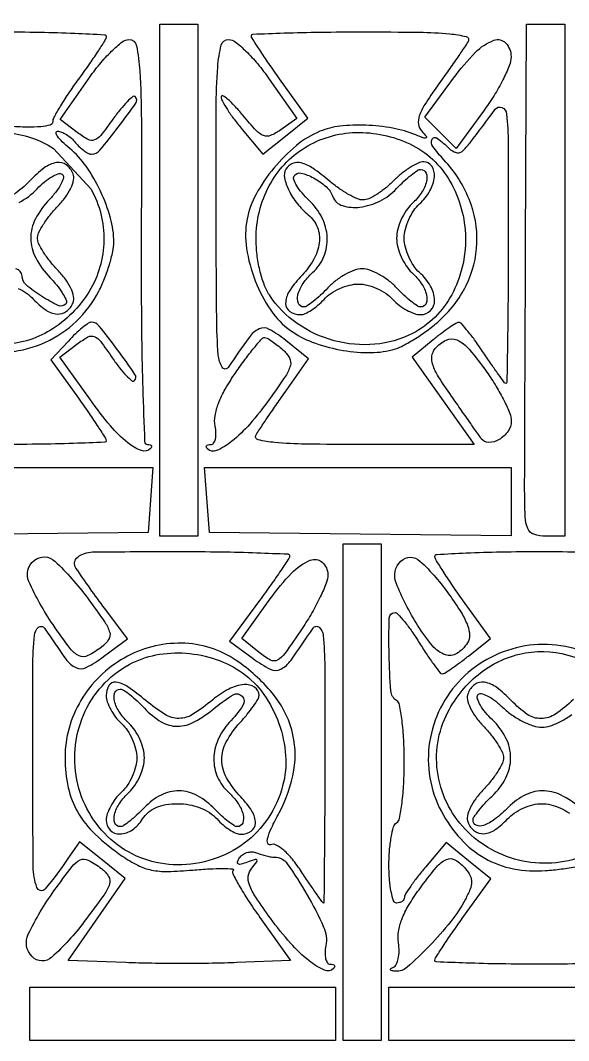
# Model space of a CAD drawing. Header units: inches. Extents: x 57 to 2760, y -193 to 2149.
# Drawn here: x 462.38 to 473, y 859.99 to 879.75 of the extents above; entities that cross this region are included whole.
import ezdxf

# ---------------------------------------------------------------- set-up
doc = ezdxf.new("R2010")
doc.units = ezdxf.units.IN
doc.header["$MEASUREMENT"] = 0
doc.set_wipeout_variables(frame=1)

# ---------------------------------------------------------------- blocks, each defined once
blk = doc.blocks.new('TG7-1H40CA')
blk.add_wipeout([(-0.386, 49.351), (148.648, 49.351), (148.648, -0.051), (-0.352, 0.023)])
for points in [[(110.455, 45.396), (83.66, 45.396, -0.000388), (73.385, 45.404, -0.000648), (64.735, 45.429, -0.000017), (56.91, 45.461, -0.408403), (56.863, 45.507, -0.104037), (56.879, 45.589, -0.000888), (57.131, 46.184, -0.003078), (57.426, 46.865, -0.001973), (57.777, 47.654), (58.693, 49.689), (148.648, 49.689)], [(65.747, 19.638), (65.747, 9.719), (65.377, 9.719, -0.081514), (65.15, 9.756, -0.214507), (65.032, 9.866, -0.091417), (64.98, 10.1, -0.008896), (64.97, 10.681, -0.000969), (64.971, 10.951, -0.000023), (64.975, 12.204, -0.000051), (64.981, 13.673, -0.000035), (64.989, 15.344), (65.007, 19.638), (65.747, 19.638)], [(54.258, 13.341, 0.16714), (55.688, 13.478, 0.169745), (56.722, 14.465, 0.02348), (56.833, 14.712, 0.020192), (56.927, 14.981, 0.020679), (56.993, 15.232, 0.053646), (57.013, 15.417, 0.068528), (56.949, 15.883, 0.04162), (56.754, 16.405, 0.041643), (56.476, 16.887, 0.069147), (56.159, 17.231, -0.019119), (56.015, 17.359, -0.046825), (55.922, 17.466, -0.120221), (55.895, 17.534, -0.454653), (55.922, 17.564, -0.100664), (55.999, 17.549, -0.041375), (56.094, 17.5, -0.038771), (56.19, 17.428, -0.040212), (56.273, 17.343, 0.029823), (56.352, 17.258, 0.033037), (56.439, 17.186, 0.035073), (56.52, 17.136, 0.122223), (56.58, 17.121, 0.221665), (56.74, 17.196, 0.011952), (57.098, 17.644, 0.010246), (57.439, 18.111, 0.363571), (57.428, 18.236, 0.388428), (57.382, 18.238, 0.023707), (57.272, 18.137, 0.02538), (57.14, 17.989, 0.014879), (56.996, 17.799, -0.011459), (56.76, 17.483, -0.138821), (56.639, 17.395, -0.219453), (56.515, 17.404, -0.034246), (56.303, 17.542), (55.971, 17.793), (56.513, 18.567, -0.020189), (56.739, 18.864, -0.026482), (56.97, 19.114, -0.025891), (57.177, 19.297, -0.169047), (57.306, 19.341, -0.357869), (57.452, 19.222, -0.033891), (57.516, 18.728, -0.01464), (57.546, 17.778, -0.001343), (57.544, 15.418, 0.002932), (57.548, 13.85, 0.005714), (57.573, 12.599, 0.001437), (57.609, 11.551, 0.40343), (57.667, 11.495, -0.058324), (57.714, 11.49, -0.175183), (57.74, 11.473, -0.252331), (57.744, 11.447, -0.110658), (57.725, 11.418, -0.294452), (57.546, 11.379, -0.079927), (57.282, 11.53, -0.048179), (56.949, 11.856, -0.019433), (56.559, 12.359), (55.965, 13.188), (56.299, 13.44, -0.033625), (56.512, 13.579, -0.224071), (56.635, 13.588, -0.140735), (56.753, 13.498, -0.011191), (56.984, 13.174, 0.015861), (57.124, 12.981, 0.027214), (57.254, 12.831, 0.026995), (57.363, 12.73, 0.387613), (57.411, 12.733, 0.360048), (57.423, 12.855, 0.009556), (57.085, 13.332, 0.011087), (56.731, 13.791, 0.22657), (56.577, 13.864, 0.155655), (56.519, 13.845, 0.016455), (56.403, 13.757, 0.019081), (56.27, 13.64, 0.014205), (56.132, 13.501), (55.791, 13.138), (56.328, 12.391, -0.004357), (56.534, 12.099, -0.006596), (56.707, 11.841, -0.002899), (56.85, 11.619, -0.142854), (56.865, 11.569, -0.402927), (56.836, 11.539, -0.001141), (56.231, 11.517, -0.005332), (55.534, 11.501, -0.003199), (54.707, 11.495)], [(54.792, 19.49, -0.004124), (55.587, 19.483, -0.00687), (56.256, 19.463, -0.001888), (56.83, 19.435, -0.399201), (56.865, 19.398, -0.140437), (56.848, 19.339, -0.004583), (56.713, 19.127, -0.008457), (56.545, 18.878, -0.005743), (56.347, 18.601, 0.00947), (56.148, 18.32, 0.012892), (55.981, 18.058, 0.009773), (55.852, 17.836, 0.126846), (55.829, 17.744, -0.342563), (55.782, 17.684, -0.038721), (55.6, 17.652, -0.030833), (55.333, 17.643, -0.013459), (54.978, 17.662, 0.049357)], [(55.557, 15.387, -0.233682), (55.557, 15.598, -0.026829), (55.647, 15.757, -0.026288), (55.773, 15.934, -0.023115), (55.922, 16.105, 0.032497), (56.074, 16.285, 0.048319), (56.18, 16.463, 0.058925), (56.232, 16.621, 0.143956), (56.223, 16.742, 0.145834), (56.091, 16.913, 0.200038), (55.904, 16.957, 0.120836), (55.665, 16.854, 0.042778), (55.385, 16.603, -0.058942), (55.069, 16.338, -0.145767)], [(54.925, 17.542, -0.055385), (55.419, 17.437, -0.067061), (55.844, 17.229), (56.571, 16.443, -0.132801), (56.822, 15.447, -0.133308), (56.536, 14.463, -0.119577), (55.784, 13.71, -0.066839), (55.324, 13.507, -0.066444), (54.826, 13.433, -0.063361)], [(55.163, 14.518, -0.109713), (55.459, 14.308, 0.058593), (55.693, 14.103, 0.129727), (55.915, 14.024, 0.184881), (56.097, 14.076, 0.140469), (56.223, 14.243, 0.143956), (56.232, 14.364, 0.058925), (56.18, 14.522, 0.048319), (56.074, 14.7, 0.032497), (55.922, 14.88, -0.023115), (55.773, 15.051, -0.026288), (55.647, 15.228, -0.026829), (55.557, 15.387, -0.115288)], [(55.177, 16.187, 0.087611), (55.528, 16.45, -0.029984), (55.67, 16.584, -0.042712), (55.812, 16.683, -0.050044), (55.934, 16.739, -0.223495), (56.01, 16.73, -0.315297), (56.037, 16.669, -0.065393), (55.996, 16.552, -0.047197), (55.903, 16.404, -0.027415), (55.767, 16.245, 0.070824), (55.494, 15.865, 0.123222), (55.403, 15.489, 0.121548), (55.5, 15.111, 0.06783), (55.781, 14.725, -0.02225), (55.926, 14.559, -0.035424), (56.033, 14.405, -0.039724), (56.095, 14.278, -0.298398), (56.082, 14.216, -0.315658), (55.936, 14.19, -0.032767), (55.614, 14.367, -0.033852), (55.314, 14.589, -0.220151), (55.237, 14.756, 0.370774), (55.115, 14.897, 0.089075)], [(66.336, 7.387, 0.159106), (64.977, 7.593, 0.157074), (63.749, 6.958, 0.158424), (63.129, 5.732, 0.161897), (63.357, 4.387, 0.062296), (63.731, 3.856, 0.079533), (64.198, 3.482, 0.081053), (64.751, 3.277, 0.067714), (65.377, 3.241, 0.01264), (65.682, 3.273, 0.012454), (65.987, 3.32, 0.012414)], [(66.098, 1.437, -0.005043), (65.303, 1.429, -0.003331), (64.508, 1.434, -0.005552), (63.839, 1.451, -0.001237), (63.259, 1.473, -0.402406), (63.231, 1.503, -0.142974), (63.245, 1.552, -0.002861), (63.39, 1.776, -0.006551), (63.564, 2.036, -0.004324), (63.772, 2.33), (64.313, 3.083), (63.883, 3.434), (63.453, 3.784), (63.05, 3.31, 0.010251), (62.895, 3.12, 0.013925), (62.764, 2.942, 0.010799), (62.663, 2.79, 0.132903), (62.642, 2.724, -0.130449), (62.63, 2.682, -0.096617), (62.596, 2.646, -0.085065), (62.547, 2.622, -0.072971), (62.49, 2.613, -0.321151), (62.433, 2.655, -0.03204), (62.386, 2.828, -0.030878), (62.353, 3.064, -0.019057), (62.342, 3.345, -0.018832), (62.353, 3.631, -0.025672), (62.386, 3.888, -0.024383), (62.433, 4.091, -0.187586), (62.49, 4.168, 0.212149), (62.549, 4.253, 0.014168), (62.595, 4.553, 0.018453), (62.628, 4.927, 0.012639), (62.638, 5.352, 0.012639), (62.628, 5.777, 0.018453), (62.595, 6.151, 0.014168), (62.549, 6.451, 0.212149), (62.49, 6.536, -0.240659), (62.378, 6.722, -0.013007), (62.345, 7.427, -0.011685), (62.347, 8.133, -0.406556), (62.455, 8.239, -0.211107), (62.517, 8.212, -0.014594), (62.643, 8.065, -0.018771), (62.786, 7.873, -0.012892), (62.935, 7.647, 0.008739), (63.08, 7.42, 0.013334), (63.215, 7.229, 0.007847), (63.333, 7.076, 0.230773), (63.377, 7.055, 0.140327), (63.424, 7.069, 0.007564), (63.556, 7.156, 0.011332), (63.71, 7.266, 0.007987), (63.88, 7.397), (64.306, 7.739), (63.768, 8.488, -0.005506), (63.562, 8.781, -0.008129), (63.389, 9.044, -0.004309), (63.248, 9.268, -0.138683), (63.231, 9.33, -0.398797), (63.267, 9.367, -0.001977), (63.839, 9.396, -0.007031), (64.508, 9.416, -0.004221), (65.303, 9.423, -0.005517), (66.098, 9.414, -0.00918)], [(65.915, 6.555, -0.043148), (65.566, 6.274, -0.144885), (65.289, 6.187, -0.156504), (65.022, 6.268, -0.052948), (64.711, 6.536, 0.042778), (64.431, 6.787, 0.120836), (64.191, 6.89, 0.200038), (64.004, 6.846, 0.145834), (63.873, 6.675, 0.143956), (63.863, 6.554, 0.058925), (63.916, 6.396, 0.048319), (64.022, 6.219, 0.032497), (64.174, 6.038, -0.023115), (64.323, 5.867, -0.026288), (64.449, 5.691, -0.026829), (64.538, 5.531, -0.115288), (64.563, 5.426, -0.115288), (64.538, 5.321, -0.026829), (64.449, 5.161, -0.026288), (64.323, 4.984, -0.023115), (64.174, 4.814, 0.032497), (64.022, 4.633, 0.048319), (63.916, 4.456, 0.058925), (63.863, 4.298, 0.143956), (63.873, 4.176, 0.140469), (63.999, 4.01, 0.184881), (64.18, 3.957, 0.129727), (64.402, 4.037, 0.058593), (64.637, 4.242, -0.062472), (64.769, 4.355, -0.041885), (64.943, 4.451, -0.041901), (65.131, 4.516, -0.062761), (65.303, 4.538, -0.062761), (65.475, 4.516, -0.041901), (65.663, 4.451, -0.041885), (65.838, 4.355, -0.062472)], [(66.112, 4.395, 0.060856), (65.723, 4.68, 0.115806), (65.353, 4.786, 0.12736), (64.997, 4.713, 0.08233), (64.654, 4.467, -0.030718), (64.394, 4.237, -0.077616), (64.173, 4.115, -0.193492), (64.034, 4.119, -0.29814), (63.971, 4.216, -0.148512), (63.991, 4.283, -0.019347), (64.08, 4.404, -0.021145), (64.199, 4.544, -0.016233), (64.341, 4.686, 0.0865), (64.606, 5.039, 0.117632), (64.699, 5.425, 0.118081), (64.608, 5.81, 0.087611), (64.345, 6.162, -0.029984), (64.212, 6.303, -0.042712), (64.112, 6.445, -0.050044), (64.057, 6.568, -0.223495), (64.066, 6.644, -0.315297), (64.127, 6.67, -0.065393), (64.243, 6.63, -0.047197), (64.391, 6.537, -0.027415), (64.55, 6.4, 0.039136), (64.729, 6.254, 0.034445), (64.936, 6.13, 0.036044), (65.139, 6.045, 0.081601), (65.303, 6.018, 0.083711), (65.468, 6.046, 0.035655), (65.675, 6.135, 0.034006), (65.886, 6.263, 0.037865)]]:
    blk.add_lwpolyline(points, format="xyb")
for points in [[(58.641, 19.638), (58.641, 9.719), (57.901, 9.719), (57.901, 19.638), (58.641, 19.638)], [(57.77, 11.051), (57.679, 9.793), (51.832, 9.728), (51.832, 11.051), (57.77, 11.051)], [(64.711, 11.051), (64.711, 9.727), (61.787, 9.76), (58.864, 9.793), (58.772, 11.051), (64.711, 11.051)], [(62.194, 9.571), (62.194, -0.051), (61.454, -0.051), (61.454, 9.571), (62.194, 9.571)], [(61.306, 0.985), (61.306, -0.051), (55.385, -0.051), (55.385, 0.985), (61.306, 0.985)], [(68.264, 0.985), (68.264, -0.051), (62.342, -0.051), (62.342, 0.985), (68.264, 0.985)]]:
    blk.add_lwpolyline(points)
for points in [[(63.876, 19.304, -0.01322), (63.806, 19.195, -0.001852), (63.655, 18.975, -0.002115), (63.473, 18.715, -0.001796), (63.28, 18.442, 0.012526), (63.037, 18.084, 0.058972), (62.929, 17.861, 0.119163), (62.913, 17.701, 0.153071), (62.976, 17.569, -0.013063), (63.068, 17.464, -0.448621), (63.063, 17.435, -0.237803), (63.023, 17.43, -0.007347), (62.861, 17.493, 0.050925), (62.414, 17.623, 0.035859), (61.894, 17.68, 0.036514), (61.392, 17.662, 0.071169), (61.005, 17.563, 0.074925), (60.552, 17.29, 0.0468), (60.113, 16.851, 0.047012), (59.767, 16.343, 0.079804), (59.593, 15.859, 0.084357), (59.584, 15.296, 0.055427), (59.752, 14.667, 0.055739), (60.053, 14.096, 0.089393), (60.436, 13.703, 0.065449), (60.856, 13.48, 0.042532), (61.387, 13.332, 0.042554), (61.934, 13.276, 0.065874), (62.405, 13.33, 0.055923), (62.585, 13.397, 0.020396), (62.823, 13.53, 0.019924), (63.074, 13.698, 0.022482), (63.3, 13.88, 0.097165), (63.837, 14.577, 0.107553), (64.046, 15.4, 0.105751), (63.895, 16.247, 0.091178), (63.407, 17.01, -0.029269), (63.192, 17.269, -0.270503), (63.177, 17.409, -0.478916), (63.272, 17.433, -0.034986), (63.507, 17.232, 0.120158), (63.642, 17.151, 0.256396), (63.758, 17.175, 0.055182), (63.914, 17.34, 0.002326), (64.399, 17.989, -0.351284), (64.53, 18.023, -0.268915), (64.621, 17.898, -0.024658), (64.651, 17.33, -0.001301), (64.653, 15.509, -0.001355), (64.649, 14.424, -0.00226), (64.638, 13.511, -0.000206), (64.625, 12.696, -0.409304), (64.608, 12.68, -0.236774), (64.583, 12.692, -0.002422), (64.464, 12.854, -0.007139), (64.328, 13.045, -0.004495), (64.175, 13.272, 0.010409), (64.019, 13.498, 0.015661), (63.872, 13.689, 0.010463), (63.744, 13.837, 0.228422), (63.692, 13.859, 0.125317), (63.637, 13.841, 0.009867), (63.509, 13.758, 0.012927), (63.358, 13.649, 0.009527), (63.196, 13.522), (62.792, 13.191), (63.393, 12.343), (63.994, 11.495), (61.827, 11.495, -0.00345), (60.725, 11.503, -0.018956), (60.131, 11.534, -0.036515), (59.808, 11.587, -0.502251), (59.768, 11.681, -0.015157), (59.835, 11.788, -0.002256), (59.977, 12, -0.002538), (60.148, 12.25, -0.002184), (60.331, 12.51), (60.786, 13.154), (60.343, 13.511, 0.041302), (60.023, 13.727, 0.242474), (59.827, 13.734, 0.128136), (59.632, 13.572, 0.00926), (59.229, 12.989, -0.550703), (59.114, 12.991, -0.116612), (59.037, 13.229, -0.0175), (59.005, 13.98, -0.001356), (58.994, 15.995, -0.001614), (58.995, 17.998, -0.017135), (59.026, 18.813, -0.043274), (59.093, 19.229, -0.344077), (59.236, 19.341, -0.168153), (59.365, 19.297, -0.026253), (59.571, 19.117, -0.026734), (59.8, 18.869, -0.020445), (60.024, 18.576), (60.559, 17.81), (60.245, 17.59, -0.050684), (60.05, 17.481, -0.197138), (59.915, 17.479, -0.114945), (59.773, 17.576, -0.012638), (59.512, 17.875, 0.013545), (59.351, 18.058, 0.029645), (59.216, 18.188, 0.053611), (59.125, 18.25, 0.566691), (59.094, 18.231, 0.127108), (59.115, 18.147, 0.015907), (59.212, 17.985, 0.017892), (59.342, 17.797, 0.013956), (59.497, 17.601), (59.9, 17.12), (60.336, 17.47), (60.771, 17.82), (60.225, 18.581, -0.00428), (60.015, 18.878, -0.006491), (59.838, 19.14, -0.002811), (59.692, 19.366, -0.14313), (59.678, 19.416, -0.402909), (59.707, 19.446, -0.001145), (60.311, 19.468, -0.005339), (61.007, 19.484, -0.003203), (61.833, 19.49, -0.00345), (62.93, 19.482, -0.019133), (63.519, 19.451, -0.037859), (63.838, 19.398, -0.505997)], [(64.707, 19.008, -0.092853), (64.673, 18.834, -0.021624), (64.549, 18.561, -0.021578), (64.377, 18.255, -0.019674), (64.175, 17.954), (63.645, 17.232), (63.04, 17.838), (63.592, 18.59, -0.034386), (64.014, 19.089, -0.110658), (64.376, 19.326, -0.302944), (64.605, 19.272, -0.19347)], [(62.745, 17.318, -0.153038), (63.524, 16.597, -0.126945), (63.824, 15.502, -0.126732), (63.557, 14.397, -0.152291), (62.8, 13.649, -0.097741), (62.069, 13.437, -0.087584), (61.282, 13.506, -0.087173), (60.563, 13.841, -0.095544), (60.027, 14.393, -0.056068), (59.923, 14.599, -0.03086), (59.841, 14.871, -0.029039), (59.787, 15.176, -0.029127), (59.769, 15.484, -0.1219), (60.021, 16.505, -0.134132), (60.716, 17.248, -0.132503), (61.699, 17.54, -0.11763)], [(60.346, 16.828, 0.194654), (60.318, 16.663, 0.060279), (60.402, 16.421, 0.053414), (60.565, 16.163, 0.052139), (60.78, 15.943, -0.125794), (60.956, 15.701, -0.127197), (60.993, 15.404, -0.101348), (60.88, 15.073, -0.057922), (60.624, 14.735, 0.050428), (60.408, 14.459, 0.142237), (60.341, 14.226, 0.250434), (60.423, 14.073, 0.147693), (60.626, 14.012, 0.108386), (60.717, 14.032, 0.03544), (60.839, 14.099, 0.033394), (60.967, 14.195, 0.032047), (61.084, 14.308, -0.062472), (61.216, 14.422, -0.041885), (61.39, 14.517, -0.041901), (61.578, 14.583, -0.062761), (61.75, 14.604, -0.062761), (61.922, 14.583, -0.041901), (62.11, 14.517, -0.041885), (62.285, 14.422, -0.062472), (62.416, 14.308, 0.044853), (62.539, 14.195, 0.038833), (62.686, 14.099, 0.040713), (62.834, 14.033, 0.084684), (62.957, 14.012, 0.205451), (63.149, 14.094, 0.199704), (63.225, 14.291, 0.125606), (63.147, 14.565, 0.076965), (62.935, 14.826, -0.062472), (62.821, 14.958, -0.041885), (62.725, 15.133, -0.041901), (62.66, 15.32, -0.062761), (62.638, 15.493, -0.062761), (62.66, 15.665, -0.041901), (62.725, 15.852, -0.041885), (62.821, 16.027, -0.062472), (62.935, 16.159, 0.079611), (63.134, 16.407, 0.105036), (63.222, 16.683, 0.169028), (63.172, 16.887, 0.255306), (63.015, 16.973, 0.111254), (62.908, 16.949, 0.030148), (62.755, 16.864, 0.028952), (62.587, 16.744, 0.026475), (62.43, 16.603, -0.026722), (62.272, 16.461, -0.029109), (62.105, 16.341, -0.030344), (61.951, 16.257, -0.110647), (61.842, 16.233, -0.103669), (61.73, 16.256, -0.024914), (61.56, 16.341, -0.024527), (61.369, 16.461, -0.022149), (61.185, 16.603, 0.022756), (60.868, 16.846, 0.08683), (60.642, 16.951, 0.166862), (60.476, 16.939, 0.155719)], [(61.256, 16.297, 0.229952), (61.442, 16.123, 0.107261), (61.779, 16.094, 0.085386), (62.167, 16.213, 0.087416), (62.49, 16.455, -0.016233), (62.633, 16.596, -0.021145), (62.772, 16.716, -0.019347), (62.894, 16.805, -0.148512), (62.96, 16.825, -0.311042), (63.062, 16.755, -0.156212), (63.07, 16.593, -0.085275), (62.969, 16.368, -0.059994), (62.787, 16.159, 0.062472), (62.673, 16.027, 0.041885), (62.577, 15.852, 0.041901), (62.512, 15.665, 0.062761), (62.49, 15.493, 0.062761), (62.512, 15.32, 0.041901), (62.577, 15.133, 0.041885), (62.673, 14.958, 0.062472), (62.787, 14.826, -0.059994), (62.969, 14.617, -0.085275), (63.07, 14.392, -0.156212), (63.062, 14.23, -0.311042), (62.96, 14.16, -0.148512), (62.894, 14.18, -0.019347), (62.772, 14.269, -0.021145), (62.633, 14.389, -0.016233), (62.49, 14.53, 0.04065), (62.334, 14.672, 0.036766), (62.151, 14.792, 0.038735), (61.971, 14.874, 0.088288), (61.824, 14.9, 0.088288), (61.677, 14.874, 0.038735), (61.497, 14.792, 0.036766), (61.315, 14.672, 0.04065), (61.158, 14.53, -0.016233), (61.016, 14.389, -0.021145), (60.877, 14.269, -0.019347), (60.755, 14.18, -0.148512), (60.688, 14.16, -0.311042), (60.587, 14.23, -0.156212), (60.578, 14.392, -0.085275), (60.68, 14.617, -0.059994), (60.862, 14.826, 0.110262), (61.081, 15.136, 0.111827), (61.146, 15.508, 0.105034), (61.045, 15.891, 0.087348), (60.793, 16.228, -0.027425), (60.658, 16.369, -0.039743), (60.557, 16.508, -0.045503), (60.499, 16.628, -0.234073), (60.505, 16.699, -0.319663), (60.635, 16.753, -0.067825), (60.879, 16.663, -0.060825), (61.123, 16.492, -0.118078)], [(60.285, 13.332, -0.080319), (60.414, 13.172, -0.197862), (60.432, 13.025, -0.081897), (60.34, 12.823, -0.007355), (60.021, 12.366, -0.023623), (59.646, 11.893, -0.044572), (59.294, 11.555, -0.062379), (59.004, 11.377, -0.312453), (58.826, 11.409, -0.112626), (58.806, 11.442, -0.25335), (58.81, 11.47, -0.172978), (58.84, 11.489, -0.057546), (58.892, 11.495, 0.245543), (58.945, 11.523, 0.09491), (58.98, 11.601, 0.065251), (58.991, 11.717, 0.039376), (58.976, 11.854, -0.0907), (58.974, 12.053, -0.048425), (59.04, 12.292, -0.038348), (59.172, 12.57, -0.020714), (59.374, 12.89, -0.008629), (59.559, 13.15, -0.013037), (59.73, 13.369, -0.007761), (59.879, 13.544, -0.215877), (59.932, 13.568, -0.129023), (59.983, 13.555, -0.018981), (60.074, 13.499, -0.020369), (60.179, 13.422, -0.016233)], [(64.238, 12.898, -0.017651), (64.419, 12.621, -0.020063), (64.572, 12.343, -0.019691), (64.682, 12.099, -0.096395), (64.711, 11.951, -0.153746), (64.649, 11.753, -0.107262), (64.475, 11.592, -0.128932), (64.275, 11.535, -0.250628), (64.131, 11.609, 0.000551), (64.075, 11.689, 0.000043), (63.925, 11.902, 0.000059), (63.747, 12.157, 0.000045), (63.552, 12.435, -0.012164), (63.302, 12.81, -0.058182), (63.191, 13.042, -0.115596), (63.174, 13.21, -0.141649), (63.237, 13.353, -0.10829), (63.451, 13.52, -0.221918), (63.659, 13.522, -0.112289), (63.898, 13.34, -0.020654)], [(56.5, 8.527, -0.006493), (56.839, 8.053, -0.082889), (56.933, 7.855, -0.220336), (56.911, 7.716, -0.083095), (56.772, 7.57, -0.04571), (56.509, 7.406, -0.229334), (56.34, 7.403, -0.123336), (56.17, 7.541, -0.010247), (55.836, 8.006, -0.045422), (55.367, 8.842, -0.344469), (55.468, 9.252, -0.369624), (55.872, 9.234, -0.046606)], [(60.418, 9.343, -0.145568), (60.402, 9.289, -0.003087), (60.247, 9.055, -0.006876), (60.059, 8.782, -0.004549), (59.836, 8.475), (59.254, 7.687), (59.713, 7.348, 0.042084), (60.044, 7.144, 0.239341), (60.245, 7.144, 0.120843), (60.445, 7.316, 0.008224), (60.872, 7.939, -0.446371), (60.988, 7.956, -0.198879), (61.068, 7.802, -0.021754), (61.098, 7.19, -0.001482), (61.1, 5.451, -0.000771), (61.097, 4.363, -0.001285), (61.09, 3.447, -0.000067), (61.082, 2.623, -0.411288), (61.073, 2.613, -0.243812), (61.058, 2.621, -0.000803), (60.939, 2.791, -0.004083), (60.805, 2.986, -0.002515), (60.65, 3.217, 0.023154), (60.471, 3.462, 0.044207), (60.303, 3.637, 0.058888), (60.156, 3.737, 0.215236), (60.046, 3.743, -0.433597), (59.993, 3.769, -0.143218), (59.992, 3.865, -0.043977), (60.066, 4.064, -0.012169), (60.216, 4.361, 0.080967), (60.5, 5.187, 0.111576), (60.459, 5.969, 0.106454), (60.081, 6.683, 0.068645), (59.383, 7.313, 0.147188), (58.325, 7.647, 0.133431), (57.212, 7.36, 0.129544), (56.375, 6.539, 0.135299), (56.068, 5.426, 0.053878), (56.13, 4.848, 0.078098), (56.316, 4.371, 0.071803), (56.653, 3.946, 0.038513), (57.175, 3.524, 0.034045), (57.479, 3.344, 0.067736), (57.744, 3.253, 0.0549), (58.057, 3.225, 0.016033), (58.542, 3.252, -0.007908), (58.868, 3.275, -0.015406), (59.128, 3.282, -0.014771), (59.314, 3.275, -0.644851), (59.325, 3.247, 0.325473), (59.315, 3.185, 0.010457), (59.443, 2.946, 0.016489), (59.618, 2.66, 0.010242), (59.841, 2.335), (60.438, 1.503), (59.398, 1.46, -0.006696), (58.92, 1.446, -0.003727), (58.337, 1.442, -0.003716), (57.747, 1.446, -0.006006), (57.244, 1.46), (56.13, 1.503), (57.235, 3.086), (56.791, 3.444), (56.347, 3.801), (56.125, 3.474, -0.023829), (55.683, 2.886, -0.584256), (55.522, 2.915, -0.08193), (55.452, 3.316, -0.001563), (55.442, 5.436, -0.001476), (55.445, 7.184, -0.021623), (55.474, 7.8, -0.196493), (55.555, 7.955, -0.449293), (55.67, 7.939, 0.008536), (56.085, 7.337, 0.125807), (56.279, 7.173, 0.23741), (56.478, 7.176, 0.038633), (56.814, 7.386), (57.28, 7.731), (56.839, 8.318, -0.012227), (56.279, 9.102, -0.395838), (56.313, 9.314, -0.163323), (56.599, 9.414, -0.002834), (58.266, 9.423, -0.003499), (59.091, 9.417, -0.005831), (59.786, 9.399, -0.001364), (60.387, 9.375, -0.40174)], [(63.516, 8.579, -0.014802), (63.746, 8.232, -0.049338), (63.866, 7.987, -0.08278), (63.902, 7.802, -0.148358), (63.862, 7.654, -0.110199), (63.656, 7.447, -0.230837), (63.435, 7.421, -0.135154), (63.189, 7.592, -0.033616), (62.898, 7.993, -0.045568), (62.48, 8.814, -0.30683), (62.573, 9.237, -0.397458), (62.943, 9.238, -0.050742)], [(61.158, 8.973, -0.092638), (61.128, 8.811, -0.01909), (61.012, 8.543, -0.019468), (60.851, 8.238, -0.017244), (60.661, 7.933, -0.006365), (60.326, 7.448, -0.111274), (60.184, 7.321, -0.256934), (60.047, 7.321, -0.04605), (59.827, 7.467), (59.491, 7.74), (60.042, 8.507, -0.034697), (60.455, 9.005, -0.103809), (60.817, 9.254, -0.287872), (61.049, 9.215, -0.214436)], [(59.505, 7.072, -0.085167), (59.918, 6.656, -0.067713), (60.209, 6.093, -0.067561), (60.34, 5.471, -0.083929), (60.283, 4.883, -0.080934), (60.001, 4.259, -0.085517), (59.54, 3.77, -0.084563), (58.936, 3.46, -0.076907), (58.244, 3.354, -0.173123), (57.02, 3.792, -0.163309), (56.315, 4.917, -0.160831), (56.425, 6.253, -0.168301), (57.309, 7.232, -0.078509), (57.828, 7.419, -0.065516), (58.413, 7.453, -0.064633), (58.995, 7.334, -0.072151)], [(66.744, 6.867, -0.114891), (67.261, 6.036, -0.117857), (67.351, 5.071, -0.121308), (66.996, 4.19, -0.126528), (66.278, 3.591, -0.152473), (65.012, 3.412, -0.153564), (63.874, 3.986, -0.158691), (63.292, 5.091, -0.163302), (63.482, 6.311, -0.108302), (64.117, 7.075, -0.123799), (64.985, 7.458, -0.125772), (65.92, 7.382, -0.1139)], [(56.865, 6.633, 0.084684), (56.886, 6.509, 0.040713), (56.952, 6.362, 0.038833), (57.048, 6.215, 0.044853), (57.161, 6.092, -0.062472), (57.274, 5.96, -0.041885), (57.37, 5.786, -0.041901), (57.435, 5.598, -0.062761), (57.457, 5.426, -0.062761), (57.435, 5.254, -0.041901), (57.37, 5.066, -0.041885), (57.274, 4.892, -0.062472), (57.161, 4.76, 0.044853), (57.048, 4.637, 0.038833), (56.952, 4.49, 0.040713), (56.886, 4.343, 0.084684), (56.865, 4.219, 0.195517), (56.943, 4.027, 0.210783), (57.13, 3.951, 0.1454), (57.372, 4.032, 0.100966), (57.571, 4.242, -0.077204), (57.683, 4.372, -0.073398), (57.832, 4.465, -0.063565), (58.02, 4.52, -0.03936), (58.25, 4.538, -0.044704), (58.473, 4.518, -0.048026), (58.683, 4.458, -0.050846), (58.867, 4.364, -0.065436), (59.012, 4.242, 0.032047), (59.128, 4.128, 0.033394), (59.257, 4.033, 0.03544), (59.378, 3.966, 0.108386), (59.47, 3.946, 0.147693), (59.673, 4.007, 0.250434), (59.755, 4.159, 0.142237), (59.688, 4.392, 0.050428), (59.472, 4.669, -0.062729), (59.198, 5.038, -0.1262), (59.104, 5.386, -0.126793), (59.19, 5.734, -0.063631), (59.456, 6.106, 0.015113), (59.597, 6.269, 0.019438), (59.717, 6.427, 0.017572), (59.806, 6.564, 0.135556), (59.826, 6.637, 0.254368), (59.74, 6.794, 0.168879), (59.535, 6.845, 0.095557), (59.238, 6.757, 0.05598), (58.928, 6.551, -0.033345), (58.546, 6.27, -0.139546), (58.274, 6.19, -0.143062), (58.005, 6.265, -0.035687), (57.632, 6.536, 0.024478), (57.283, 6.802, 0.119537), (57.053, 6.89, 0.294821), (56.919, 6.826, 0.138303)], [(57.605, 6.388, 0.067782), (57.932, 6.124, 0.140441), (58.245, 6.038, 0.124642), (58.582, 6.128, 0.047856), (58.985, 6.405, -0.04214), (59.327, 6.647, -0.357085), (59.5, 6.62, -0.342284), (59.513, 6.441, -0.041274), (59.249, 6.109, 0.085384), (59.03, 5.776, 0.10077), (58.95, 5.408, 0.106533), (59.022, 5.054, 0.106009), (59.234, 4.76, -0.059994), (59.416, 4.55, -0.085275), (59.518, 4.326, -0.156212), (59.509, 4.163, -0.311042), (59.407, 4.094, -0.143311), (59.342, 4.113, -0.021425), (59.228, 4.193, -0.02262), (59.099, 4.302, -0.017775), (58.968, 4.431, 0.078455), (58.632, 4.692, 0.121107), (58.279, 4.787, 0.124537), (57.929, 4.706, 0.085799), (57.602, 4.46, -0.016386), (57.461, 4.32, -0.021295), (57.323, 4.201, -0.019558), (57.202, 4.114, -0.147987), (57.135, 4.094, -0.311042), (57.034, 4.163, -0.156212), (57.025, 4.326, -0.085275), (57.127, 4.55, -0.059994), (57.309, 4.76, 0.062472), (57.422, 4.892, 0.041885), (57.518, 5.066, 0.041901), (57.583, 5.254, 0.062761), (57.605, 5.426, 0.062761), (57.583, 5.598, 0.041901), (57.518, 5.786, 0.041885), (57.422, 5.96, 0.062472), (57.309, 6.092, -0.059994), (57.127, 6.302, -0.085275), (57.025, 6.526, -0.156212), (57.034, 6.689, -0.311042), (57.135, 6.758, -0.148512), (57.202, 6.738, -0.019347), (57.324, 6.65, -0.021145), (57.463, 6.53, -0.016233)], [(60.127, 3.501, -0.243753), (60.372, 3.375, -0.022355), (60.753, 2.779, -0.025361), (61.077, 2.148, -0.15433), (61.12, 1.787, 0.039376), (61.104, 1.65, 0.065251), (61.116, 1.534, 0.09491), (61.151, 1.456, 0.245543), (61.203, 1.429, -0.057546), (61.256, 1.423, -0.172978), (61.286, 1.404, -0.25335), (61.29, 1.376, -0.112626), (61.269, 1.343, -0.313483), (61.091, 1.311, -0.060996), (60.797, 1.492, -0.04356), (60.437, 1.834, -0.022513), (60.047, 2.318, -0.010745), (59.762, 2.725, -0.057806), (59.639, 2.965, -0.121819), (59.618, 3.136, -0.142736), (59.683, 3.286, 0.01003), (59.783, 3.411, 0.326084), (59.784, 3.448, 0.333588), (59.75, 3.459, 0.010261), (59.6, 3.406, -0.020899), (59.477, 3.364, -0.193775), (59.422, 3.37, -0.375891), (59.407, 3.406, -0.050887), (59.446, 3.486, -0.100882), (59.506, 3.55, -0.081468), (59.591, 3.591, -0.078975), (59.687, 3.604, -0.085472), (59.779, 3.586, 0.017159), (59.872, 3.553, 0.015159), (59.971, 3.526, 0.015405), (60.062, 3.507, 0.043911)], [(56.775, 3.28, -0.09198), (56.913, 3.129, -0.221154), (56.931, 2.983, -0.077337), (56.823, 2.772, -0.005831), (56.441, 2.253, -0.047264), (55.811, 1.564, -0.401396), (55.429, 1.575, -0.317031), (55.357, 2.011, -0.043506), (55.854, 2.848, -0.007832), (56.205, 3.322, -0.120265), (56.363, 3.448, -0.236045), (56.518, 3.444, -0.039682)], [(63.827, 3.274, -0.058617), (63.913, 3.142, -0.117206), (63.941, 3.021, -0.093089), (63.913, 2.882, -0.027993), (63.822, 2.686, -0.044771), (63.538, 2.253, -0.024955), (63.121, 1.778, -0.018962), (62.694, 1.37, -0.198176), (62.47, 1.293, -0.031426), (62.401, 1.301, -0.223473), (62.374, 1.32, -0.383039), (62.38, 1.344, -0.05558), (62.427, 1.37, 0.18417), (62.484, 1.424, 0.059854), (62.522, 1.535, 0.050286), (62.538, 1.68, 0.038479), (62.527, 1.84, -0.074803), (62.528, 2.059, -0.053458), (62.591, 2.297, -0.042693), (62.721, 2.564, -0.022369), (62.924, 2.872, -0.014211), (63.26, 3.308, -0.11743), (63.457, 3.459, -0.248742), (63.629, 3.447, -0.080663)]]:
    blk.add_lwpolyline(points, format="xyb", close=True)

msp = doc.modelspace()

# ---------------------------------------------------------------- block references
at = {"linetype": 'Continuous'}
msp.add_blockref('TG7-1H40CA', (407.17835, 860.04158), dxfattribs=at)

doc.saveas('drawing.dxf')
